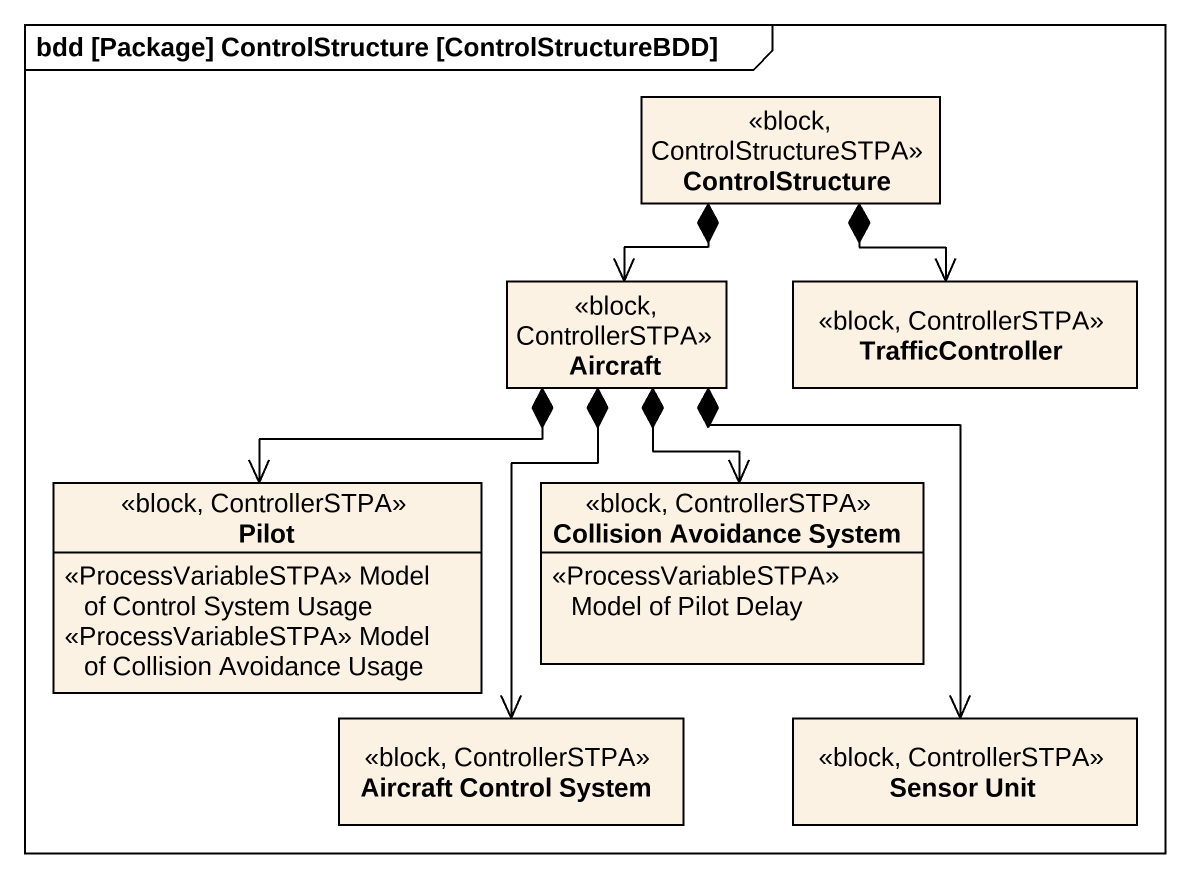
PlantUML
@startuml
mainframe bdd [Package] ControlStructure [ControlStructureBDD]
hide circle
hide empty members
class ControlStructure <<block, ControlStructureSTPA>>
class Aircraft <<block, ControllerSTPA>>
class TrafficController <<block, ControllerSTPA>>
class Pilot <<block, ControllerSTPA>> {
  <<ProcessVariableSTPA>> Model of Control System Usage
  <<ProcessVariableSTPA>> Model of Collision Avoidance Usage
}
class "Collision Avoidance System" as Collision_Avoidance_System <<block, ControllerSTPA>> {
  <<ProcessVariableSTPA>> Model of Pilot Delay
}
class "Aircraft Control System" as Aircraft_Control_System <<block, ControllerSTPA>>
class "Sensor Unit" as Sensor_Unit <<block, ControllerSTPA>>
ControlStructure *--> Aircraft
ControlStructure *--> TrafficController
Aircraft *--> Pilot
Aircraft *--> Collision_Avoidance_System
Aircraft *--> Aircraft_Control_System
Aircraft *--> Sensor_Unit
@enduml
